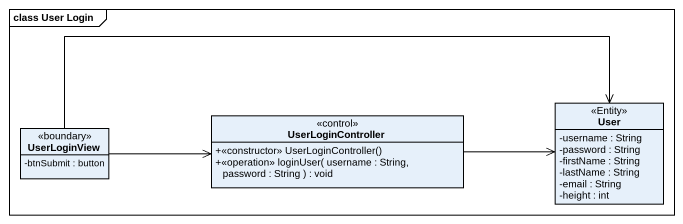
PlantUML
@startuml
mainframe class User Login
hide circle
hide empty members
skinparam classAttributeIconSize 0
class User <<Entity>> {
  -username : String
  -password : String
  -firstName : String
  -lastName : String
  -email : String
  -height : int
}
class UserLoginView <<boundary>> {
  -btnSubmit : button
}
class UserLoginController <<control>> {
  +<<constructor>> UserLoginController()
  +<<operation>> loginUser( username : String, password : String ) : void
}
UserLoginView -right-> User
UserLoginView -right-> UserLoginController
UserLoginController -right-> User
@enduml
